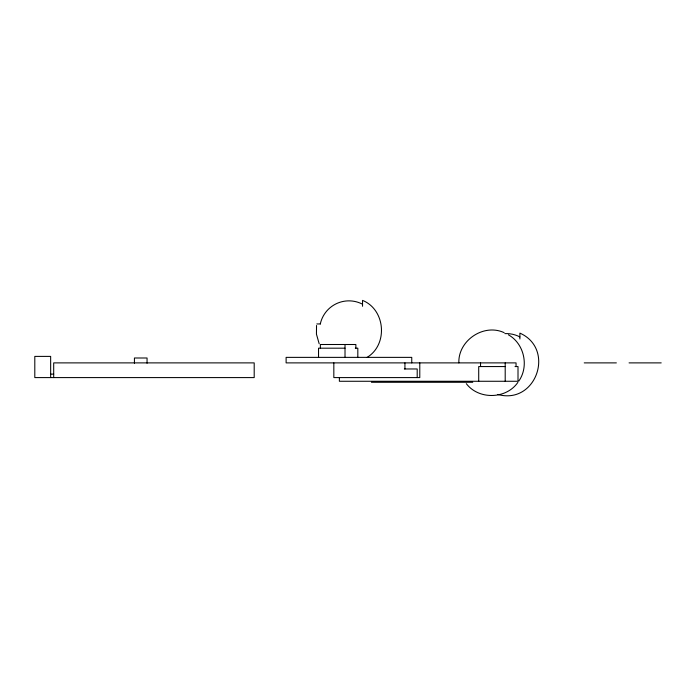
<?xml version="1.0" encoding="UTF-8"?>
<svg xmlns="http://www.w3.org/2000/svg" width="696" height="696" viewBox="0 0 696 696"><rect width="100%" height="100%" fill="white"/><g stroke="black" fill="none" stroke-linecap="round" stroke-linejoin="round"><path stroke-width="1.04" d="M458.864 362.886C458.02 340.553 483.694 323.153 504.122 332.644M316.532 325.493L316.445 334.158L319.177 343.789M518.807 381.069C529.204 366.322 524.253 343.667 508.419 334.811M517.885 382.382C506.236 399.286 478.752 399.965 466.294 383.653M367.114 357.37C388.22 344.624 385.523 309.598 362.538 300.385L362.538 306.284M316.81 323.953L320.377 323.953M345.016 348.183L318.533 348.183L318.533 357.37M355.317 348.183L357.822 348.183L357.822 357.37M584.231 362.886L616.36 362.886M629.062 362.886L661.2 362.886M505.2 366.557L478.709 366.557L478.709 381.269M515.014 366.557L518.007 366.557L518.007 381.269L339.37 381.269L339.37 378.024M404.332 368.967L417.2 368.967L417.2 377.589M50.651 374.117L53.696 374.117M371.412 382.278L472.741 382.278M497.814 394.467C536.155 405.159 555.608 348.905 519.886 333.114L519.886 339.013M516.049 366.557L516.049 362.886L286.117 362.886L286.117 357.37L411.754 357.37L411.754 362.886M505.2 362.886L505.2 381.269M480.545 362.886L480.545 366.557M419.784 362.886L419.784 377.589L333.828 377.589L333.828 362.886M404.933 362.886L404.933 368.967M355.865 348.183L355.865 344.503L320.369 344.503L320.369 348.183M345.016 344.503L345.016 357.37M147.056 363.234L147.056 357.996L134.432 357.996L134.432 363.234M53.696 377.589L53.696 362.886L254.197 362.886L254.197 377.589L34.8 377.589L34.8 356.395L50.651 356.395L50.651 377.589M320.299 323.953A29.302 29.302 0 0 1 362.538 304.204M504.852 333.619A29.302 29.302 0 0 1 519.886 336.934"/></g></svg>
